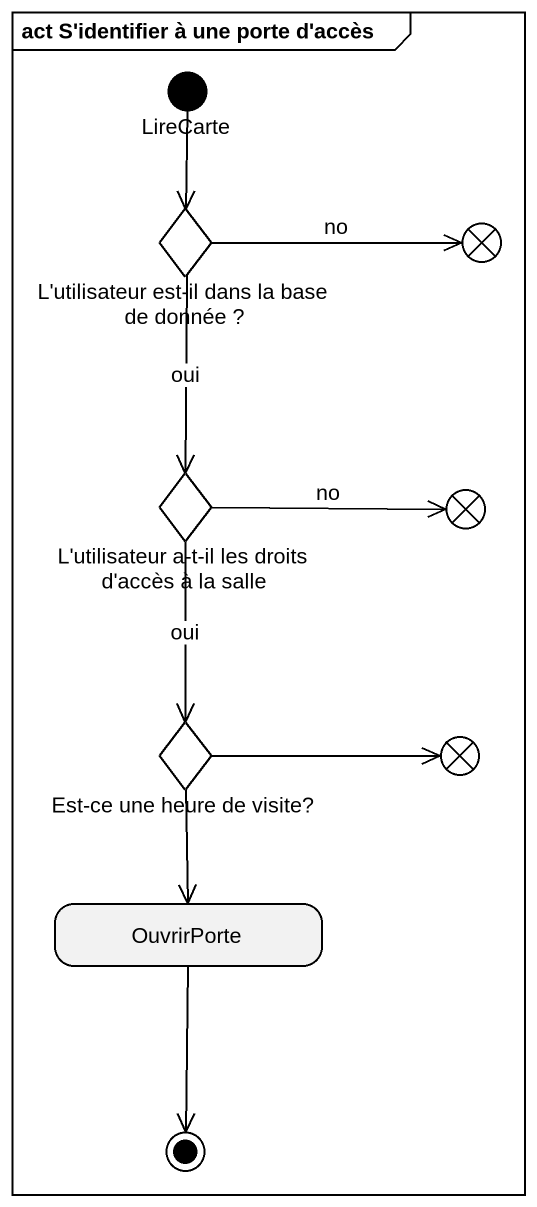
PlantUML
@startuml
mainframe act S'identifier à une porte d'accès
hide empty description
state LireCarte <<start>>
state "L'utilisateur est-il dans la base de donnée ?" as L_utilisateur_est_il_dans <<choice>>
state flowfinal1 <<end>>
state "L'utilisateur a-t-il les droits d'accès à la salle" as L_utilisateur_a_t_il_les <<choice>>
state flowfinal2 <<end>>
state "Est-ce une heure de visite?" as Est_ce_une_heure_de_visite <<choice>>
state flowfinal3 <<end>>
state OuvrirPorte
LireCarte --> L_utilisateur_est_il_dans
L_utilisateur_est_il_dans -right-> flowfinal1 : no
L_utilisateur_est_il_dans --> L_utilisateur_a_t_il_les : oui
L_utilisateur_a_t_il_les -right-> flowfinal2 : no
L_utilisateur_a_t_il_les --> Est_ce_une_heure_de_visite : oui
Est_ce_une_heure_de_visite -right-> flowfinal3
Est_ce_une_heure_de_visite --> OuvrirPorte
OuvrirPorte --> [*]
@enduml
